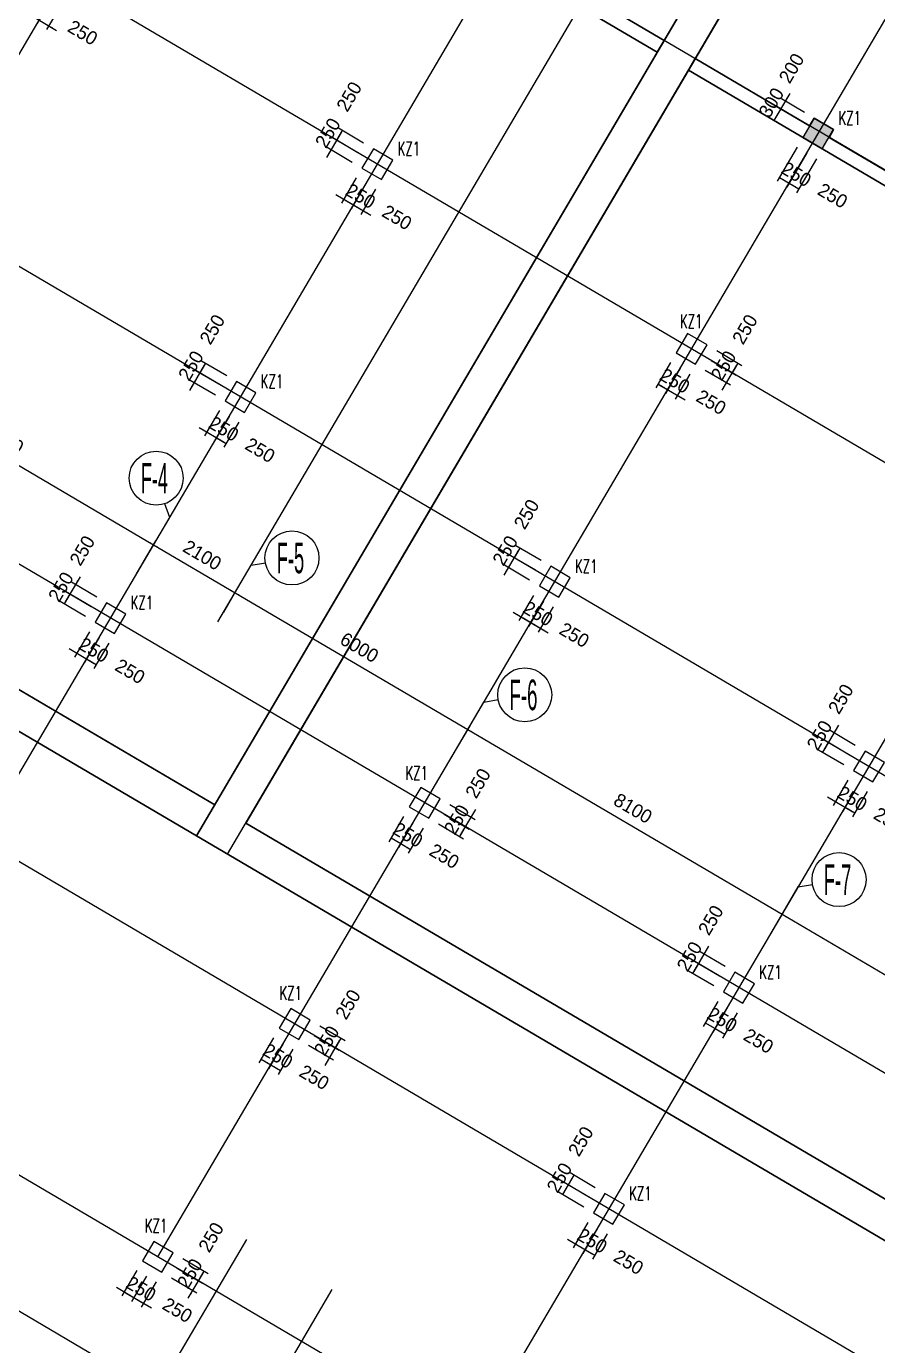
# Model space of a CAD drawing. Extents: x 387171 to 699106, y 11966 to 245688.
# Drawn here: x 619081 to 637994, y 124287 to 153597 of the extents above; entities that cross this region are included whole.
import ezdxf

# ---------------------------------------------------------------- set-up
doc = ezdxf.new("R2010")
doc.units = 0
doc.header["$LTSCALE"] = 100
doc.header["$MEASUREMENT"] = 0
for name, color, linetype in [('AXIS', 3, 'Continuous'), ('COLU', 7, 'Continuous'), ('DIM', 3, 'Continuous'), ('DOTE', 253, 'Continuous'), ('HATCH', 254, 'Continuous'), ('h后浇带', 51, 'Continuous'), ('L-AXIS', 3, 'Continuous'), ('NUM', 7, 'Continuous')]:
    doc.layers.add(name, color=color, linetype=linetype)
doc.styles.get("Standard").update_dxf_attribs({"font": 'standard'})
doc.styles.add('tk', font='tk')
doc.dimstyles.get("Standard").update_dxf_attribs({"dimtxt": 300, "dimasz": 100, "dimexe": 100, "dimexo": 250, "dimgap": 100, "dimtad": 0, "dimtoh": 1, "dimdec": 0, "dimdsep": 46, "dimcen": 0.09, "dimclrt": 7, "dimadec": 0, "dimazin": 0, "dimtfac": 1, "dimtdec": 4, "dimtofl": 0, "dimtmove": 0, "dimatfit": 3, "dimfxl": 1, "dimtolj": 1, "dimtzin": 0, "dimarcsym": 0})

# ---------------------------------------------------------------- blocks, each defined once
blk = doc.blocks.new('_AXISO')
blk.add_circle((0, 0), 0.5)
blk = doc.blocks.new('*D297')
at = {"layer": 'L-AXIS', "color": 0, "linetype": 'ByBlock', "lineweight": -2}
for p, q in [((623464, 140586), (623767, 141102)), ((623717, 141015), (628889, 137974)), ((628636, 137545), (628940, 138060))]:
    blk.add_line(p, q, dxfattribs=at)
for points in [[(623717, 141015), (623811, 140979), (623795, 140950)], [(628889, 137974), (628794, 138011), (628811, 138039)]]:
    blk.add_solid(points, dxfattribs=at)
at = {"layer": 'L-AXIS', "color": 7, "linetype": 'Continuous', "lineweight": -2, "insert": (626480, 139797), "char_height": 300, "width": 770, "attachment_point": 5, "rotation": 329.5454, "style": 'tk'}
blk.add_mtext('6000', dxfattribs=at)
blk = doc.blocks.new('*D1651')
at = {"layer": 'L-AXIS', "color": 0, "linetype": 'ByBlock', "lineweight": -2}
for p, q in [((628636, 137545), (628940, 138060)), ((628889, 137974), (635871, 133869)), ((635619, 133439), (635922, 133955))]:
    blk.add_line(p, q, dxfattribs=at)
for points in [[(628889, 137974), (628984, 137938), (628967, 137909)], [(635871, 133869), (635777, 133905), (635794, 133934)]]:
    blk.add_solid(points, dxfattribs=at)
at = {"layer": 'L-AXIS', "color": 7, "linetype": 'Continuous', "lineweight": -2, "insert": (632558, 136223), "char_height": 300, "width": 775, "attachment_point": 5, "rotation": 329.5454, "style": 'tk'}
blk.add_mtext('8100', dxfattribs=at)
blk = doc.blocks.new('*D321')
at = {"layer": 'L-AXIS', "color": 0, "linetype": 'ByBlock', "lineweight": -2}
for p, q in [((635619, 133439), (635922, 133955)), ((635871, 133869), (642854, 129763)), ((642601, 129334), (642905, 129849))]:
    blk.add_line(p, q, dxfattribs=at)
for points in [[(635871, 133869), (635966, 133832), (635949, 133804)], [(642854, 129763), (642759, 129800), (642776, 129828)]]:
    blk.add_solid(points, dxfattribs=at)
at = {"layer": 'L-AXIS', "color": 7, "linetype": 'Continuous', "lineweight": -2, "insert": (639540, 132118), "char_height": 300, "width": 775, "attachment_point": 5, "rotation": 329.5454, "style": 'tk'}
blk.add_mtext('8100', dxfattribs=at)
blk = doc.blocks.new('*D224')
at = {"layer": 'L-AXIS', "color": 0, "linetype": 'ByBlock', "lineweight": -2}
for p, q in [((614671, 145756), (614975, 146272)), ((614924, 146185), (621907, 142080)), ((621654, 141650), (621957, 142166))]:
    blk.add_line(p, q, dxfattribs=at)
for points in [[(614924, 146185), (615019, 146149), (615002, 146120)], [(621907, 142080), (621812, 142116), (621829, 142145)]]:
    blk.add_solid(points, dxfattribs=at)
at = {"layer": 'L-AXIS', "color": 7, "linetype": 'Continuous', "lineweight": -2, "insert": (618593, 144434), "char_height": 300, "width": 775, "attachment_point": 5, "rotation": 329.5454, "style": 'tk'}
blk.add_mtext('8100', dxfattribs=at)
blk = doc.blocks.new('*D804')
at = {"layer": 'L-AXIS', "color": 0, "linetype": 'ByBlock', "lineweight": -2}
for p, q in [((621654, 141650), (621957, 142166)), ((621907, 142080), (623717, 141015)), ((623464, 140586), (623767, 141102))]:
    blk.add_line(p, q, dxfattribs=at)
for points in [[(621907, 142080), (622001, 142043), (621984, 142015)], [(623717, 141015), (623622, 141052), (623639, 141080)]]:
    blk.add_solid(points, dxfattribs=at)
at = {"layer": 'L-AXIS', "color": 7, "linetype": 'Continuous', "lineweight": -2, "insert": (622989, 141849), "char_height": 300, "width": 775, "attachment_point": 5, "rotation": 329.5454, "style": 'tk'}
blk.add_mtext('2100', dxfattribs=at)
blk = doc.blocks.new('*D657')
at = {"layer": 'DIM', "color": 0, "linetype": 'ByBlock', "lineweight": -2}
for p, q in [((633392, 146126), (633063, 145566)), ((633608, 146000), (633278, 145439)), ((633114, 145652), (633329, 145526))]:
    blk.add_line(p, q, dxfattribs=at)
for points in [[(633114, 145652), (633208, 145616), (633191, 145587)], [(633329, 145526), (633234, 145562), (633251, 145591)]]:
    blk.add_solid(points, dxfattribs=at)
at = {"layer": 'DIM', "color": 7, "linetype": 'Continuous', "lineweight": -2, "insert": (633490, 145721), "char_height": 300, "width": 566.67, "attachment_point": 5, "rotation": 329.5454, "style": 'tk'}
blk.add_mtext('250', dxfattribs=at)
blk = doc.blocks.new('*D1584')
at = {"layer": 'DIM', "color": 0, "linetype": 'ByBlock', "lineweight": -2}
for p, q in [((633608, 146000), (633278, 145439)), ((633823, 145873), (633494, 145313)), ((633157, 145627), (633717, 145298))]:
    blk.add_line(p, q, dxfattribs=at)
for points in [[(633329, 145526), (633234, 145562), (633251, 145591)], [(633545, 145399), (633639, 145363), (633622, 145334)]]:
    blk.add_solid(points, dxfattribs=at)
at = {"layer": 'DIM', "color": 7, "linetype": 'Continuous', "lineweight": -2, "insert": (634297, 145246), "char_height": 300, "width": 566.67, "attachment_point": 5, "rotation": 329.5454, "style": 'tk'}
blk.add_mtext('250', dxfattribs=at)
blk = doc.blocks.new('*D1260')
at = {"layer": 'DIM', "color": 0, "linetype": 'ByBlock', "lineweight": -2}
for p, q in [((634292, 146177), (634853, 145848)), ((634538, 145511), (634868, 146071)), ((634166, 145962), (634726, 145632))]:
    blk.add_line(p, q, dxfattribs=at)
for points in [[(634766, 145899), (634803, 145993), (634831, 145976)], [(634640, 145683), (634603, 145588), (634575, 145605)]]:
    blk.add_solid(points, dxfattribs=at)
at = {"layer": 'DIM', "color": 7, "linetype": 'Continuous', "lineweight": -2, "insert": (634571, 146060), "char_height": 300, "width": 566.67, "attachment_point": 5, "rotation": 59.5454, "style": 'tk'}
blk.add_mtext('250', dxfattribs=at)
blk = doc.blocks.new('*D1121')
at = {"layer": 'DIM', "color": 0, "linetype": 'ByBlock', "lineweight": -2}
for p, q in [((634419, 146393), (634979, 146063)), ((634292, 146177), (634853, 145848)), ((634766, 145899), (634893, 146114))]:
    blk.add_line(p, q, dxfattribs=at)
for points in [[(634766, 145899), (634803, 145993), (634831, 145976)], [(634893, 146114), (634857, 146019), (634828, 146036)]]:
    blk.add_solid(points, dxfattribs=at)
at = {"layer": 'DIM', "color": 7, "linetype": 'Continuous', "lineweight": -2, "insert": (635046, 146867), "char_height": 300, "width": 566.67, "attachment_point": 5, "rotation": 59.5454, "style": 'tk'}
blk.add_mtext('250', dxfattribs=at)
blk = doc.blocks.new('*D2021')
at = {"layer": 'DIM', "color": 0, "linetype": 'ByBlock', "lineweight": -2}
for p, q in [((626100, 151284), (625974, 151068)), ((626574, 151005), (626014, 151335)), ((626448, 150790), (625887, 151119))]:
    blk.add_line(p, q, dxfattribs=at)
for points in [[(626100, 151284), (626064, 151189), (626035, 151206)], [(625974, 151068), (626010, 151163), (626039, 151146)]]:
    blk.add_solid(points, dxfattribs=at)
at = {"layer": 'DIM', "color": 7, "linetype": 'Continuous', "lineweight": -2, "insert": (626253, 152037), "char_height": 300, "width": 566.67, "attachment_point": 5, "rotation": 59.5454, "style": 'tk'}
blk.add_mtext('250', dxfattribs=at)
blk = doc.blocks.new('*D1631')
at = {"layer": 'DIM', "color": 0, "linetype": 'ByBlock', "lineweight": -2}
for p, q in [((626075, 151241), (625746, 150681)), ((626448, 150790), (625887, 151119)), ((626321, 150574), (625761, 150904))]:
    blk.add_line(p, q, dxfattribs=at)
for points in [[(625974, 151068), (626010, 151163), (626039, 151146)], [(625847, 150853), (625811, 150758), (625782, 150775)]]:
    blk.add_solid(points, dxfattribs=at)
at = {"layer": 'DIM', "color": 7, "linetype": 'Continuous', "lineweight": -2, "insert": (625779, 151230), "char_height": 300, "width": 566.67, "attachment_point": 5, "rotation": 59.5454, "style": 'tk'}
blk.add_mtext('250', dxfattribs=at)
blk = doc.blocks.new('*D2770')
at = {"layer": 'DIM', "color": 0, "linetype": 'ByBlock', "lineweight": -2}
for p, q in [((626410, 150232), (626080, 149672)), ((626625, 150105), (626296, 149545)), ((625959, 149859), (626519, 149530))]:
    blk.add_line(p, q, dxfattribs=at)
for points in [[(626131, 149758), (626036, 149794), (626053, 149823)], [(626347, 149631), (626441, 149595), (626424, 149566)]]:
    blk.add_solid(points, dxfattribs=at)
at = {"layer": 'DIM', "color": 7, "linetype": 'Continuous', "lineweight": -2, "insert": (626508, 149826), "char_height": 300, "width": 566.67, "attachment_point": 5, "rotation": 329.5454, "style": 'tk'}
blk.add_mtext('250', dxfattribs=at)
blk = doc.blocks.new('*D2479')
at = {"layer": 'DIM', "color": 0, "linetype": 'ByBlock', "lineweight": -2}
for p, q in [((626625, 150105), (626296, 149545)), ((626841, 149979), (626511, 149418)), ((626174, 149733), (626734, 149403))]:
    blk.add_line(p, q, dxfattribs=at)
for points in [[(626347, 149631), (626252, 149667), (626269, 149696)], [(626562, 149504), (626657, 149468), (626640, 149439)]]:
    blk.add_solid(points, dxfattribs=at)
at = {"layer": 'DIM', "color": 7, "linetype": 'Continuous', "lineweight": -2, "insert": (627315, 149352), "char_height": 300, "width": 566.67, "attachment_point": 5, "rotation": 329.5454, "style": 'tk'}
blk.add_mtext('250', dxfattribs=at)
blk = doc.blocks.new('*D3716')
at = {"layer": 'DIM', "color": 0, "linetype": 'ByBlock', "lineweight": -2}
for p, q in [((619643, 154211), (619313, 153650)), ((619858, 154084), (619529, 153524)), ((619192, 153838), (619752, 153509))]:
    blk.add_line(p, q, dxfattribs=at)
for points in [[(619364, 153737), (619269, 153773), (619286, 153802)], [(619580, 153610), (619674, 153574), (619657, 153545)]]:
    blk.add_solid(points, dxfattribs=at)
at = {"layer": 'DIM', "color": 7, "linetype": 'Continuous', "lineweight": -2, "insert": (620333, 153457), "char_height": 300, "width": 566.67, "attachment_point": 5, "rotation": 329.5454, "style": 'tk'}
blk.add_mtext('250', dxfattribs=at)
blk = doc.blocks.new('*D1629')
at = {"layer": 'DIM', "color": 0, "linetype": 'ByBlock', "lineweight": -2}
for p, q in [((637125, 138073), (636796, 137513)), ((637498, 137622), (636938, 137951)), ((637372, 137406), (636811, 137736))]:
    blk.add_line(p, q, dxfattribs=at)
for points in [[(637024, 137901), (637060, 137995), (637089, 137978)], [(636897, 137685), (636861, 137591), (636832, 137607)]]:
    blk.add_solid(points, dxfattribs=at)
at = {"layer": 'DIM', "color": 7, "linetype": 'Continuous', "lineweight": -2, "insert": (637177, 138654), "char_height": 300, "width": 566.67, "attachment_point": 5, "rotation": 59.5454, "style": 'tk'}
blk.add_mtext('250', dxfattribs=at)
blk = doc.blocks.new('*D2539')
at = {"layer": 'DIM', "color": 0, "linetype": 'ByBlock', "lineweight": -2}
for p, q in [((637245, 137191), (636684, 137520)), ((636897, 137685), (636771, 137470)), ((637372, 137406), (636811, 137736))]:
    blk.add_line(p, q, dxfattribs=at)
for points in [[(636771, 137470), (636807, 137564), (636836, 137547)], [(636897, 137685), (636861, 137591), (636832, 137607)]]:
    blk.add_solid(points, dxfattribs=at)
at = {"layer": 'DIM', "color": 7, "linetype": 'Continuous', "lineweight": -2, "insert": (636702, 137847), "char_height": 300, "width": 566.67, "attachment_point": 5, "rotation": 59.5454, "style": 'tk'}
blk.add_mtext('250', dxfattribs=at)
blk = doc.blocks.new('*D2478')
at = {"layer": 'DIM', "color": 0, "linetype": 'ByBlock', "lineweight": -2}
for p, q in [((637334, 136849), (637004, 136288)), ((637549, 136722), (637220, 136162)), ((636882, 136476), (637443, 136147))]:
    blk.add_line(p, q, dxfattribs=at)
for points in [[(637055, 136375), (636960, 136411), (636977, 136440)], [(637270, 136248), (637365, 136212), (637348, 136183)]]:
    blk.add_solid(points, dxfattribs=at)
at = {"layer": 'DIM', "color": 7, "linetype": 'Continuous', "lineweight": -2, "insert": (637432, 136443), "char_height": 300, "width": 566.67, "attachment_point": 5, "rotation": 329.5454, "style": 'tk'}
blk.add_mtext('250', dxfattribs=at)
blk = doc.blocks.new('*D3288')
at = {"layer": 'DIM', "color": 0, "linetype": 'ByBlock', "lineweight": -2}
for p, q in [((637549, 136722), (637220, 136162)), ((637765, 136595), (637435, 136035)), ((637270, 136248), (637486, 136121))]:
    blk.add_line(p, q, dxfattribs=at)
for points in [[(637270, 136248), (637365, 136212), (637348, 136183)], [(637486, 136121), (637391, 136158), (637408, 136186)]]:
    blk.add_solid(points, dxfattribs=at)
at = {"layer": 'DIM', "color": 7, "linetype": 'Continuous', "lineweight": -2, "insert": (638239, 135969), "char_height": 300, "width": 566.67, "attachment_point": 5, "rotation": 329.5454, "style": 'tk'}
blk.add_mtext('250', dxfattribs=at)
blk = doc.blocks.new('*D3017')
at = {"layer": 'DIM', "color": 0, "linetype": 'ByBlock', "lineweight": -2}
for p, q in [((630042, 142006), (629915, 141791)), ((630516, 141727), (629955, 142057)), ((630389, 141512), (629829, 141841))]:
    blk.add_line(p, q, dxfattribs=at)
for points in [[(629915, 141791), (629951, 141885), (629980, 141869)], [(630042, 142006), (630005, 141912), (629977, 141929)]]:
    blk.add_solid(points, dxfattribs=at)
at = {"layer": 'DIM', "color": 7, "linetype": 'Continuous', "lineweight": -2, "insert": (630194, 142759), "char_height": 300, "width": 566.67, "attachment_point": 5, "rotation": 59.5454, "style": 'tk'}
blk.add_mtext('250', dxfattribs=at)
blk = doc.blocks.new('*D2889')
at = {"layer": 'DIM', "color": 0, "linetype": 'ByBlock', "lineweight": -2}
for p, q in [((630016, 141963), (629687, 141403)), ((630262, 141296), (629702, 141626)), ((630389, 141512), (629829, 141841))]:
    blk.add_line(p, q, dxfattribs=at)
for points in [[(629915, 141791), (629951, 141885), (629980, 141869)], [(629788, 141575), (629752, 141481), (629723, 141497)]]:
    blk.add_solid(points, dxfattribs=at)
at = {"layer": 'DIM', "color": 7, "linetype": 'Continuous', "lineweight": -2, "insert": (629720, 141952), "char_height": 300, "width": 566.67, "attachment_point": 5, "rotation": 59.5454, "style": 'tk'}
blk.add_mtext('250', dxfattribs=at)
blk = doc.blocks.new('*D3715')
at = {"layer": 'DIM', "color": 0, "linetype": 'ByBlock', "lineweight": -2}
for p, q in [((630351, 140954), (630022, 140394)), ((630567, 140828), (630237, 140267)), ((629900, 140582), (630460, 140252))]:
    blk.add_line(p, q, dxfattribs=at)
for points in [[(630072, 140480), (629978, 140516), (629995, 140545)], [(630288, 140353), (630383, 140317), (630366, 140288)]]:
    blk.add_solid(points, dxfattribs=at)
at = {"layer": 'DIM', "color": 7, "linetype": 'Continuous', "lineweight": -2, "insert": (630449, 140549), "char_height": 300, "width": 566.67, "attachment_point": 5, "rotation": 329.5454, "style": 'tk'}
blk.add_mtext('250', dxfattribs=at)
blk = doc.blocks.new('*D3471')
at = {"layer": 'DIM', "color": 0, "linetype": 'ByBlock', "lineweight": -2}
for p, q in [((630567, 140828), (630237, 140267)), ((630782, 140701), (630453, 140141)), ((630115, 140455), (630676, 140125))]:
    blk.add_line(p, q, dxfattribs=at)
for points in [[(630288, 140353), (630193, 140390), (630210, 140418)], [(630503, 140227), (630598, 140190), (630581, 140162)]]:
    blk.add_solid(points, dxfattribs=at)
at = {"layer": 'DIM', "color": 7, "linetype": 'Continuous', "lineweight": -2, "insert": (631256, 140074), "char_height": 300, "width": 566.67, "attachment_point": 5, "rotation": 329.5454, "style": 'tk'}
blk.add_mtext('250', dxfattribs=at)
blk = doc.blocks.new('*D4713')
at = {"layer": 'DIM', "color": 0, "linetype": 'ByBlock', "lineweight": -2}
for p, q in [((623059, 146112), (622932, 145896)), ((623533, 145833), (622973, 146162)), ((623407, 145618), (622846, 145947))]:
    blk.add_line(p, q, dxfattribs=at)
for points in [[(622932, 145896), (622969, 145991), (622998, 145974)], [(623059, 146112), (623023, 146017), (622994, 146034)]]:
    blk.add_solid(points, dxfattribs=at)
at = {"layer": 'DIM', "color": 7, "linetype": 'Continuous', "lineweight": -2, "insert": (623212, 146865), "char_height": 300, "width": 566.67, "attachment_point": 5, "rotation": 59.5454, "style": 'tk'}
blk.add_mtext('250', dxfattribs=at)
blk = doc.blocks.new('*D727')
at = {"layer": 'DIM', "color": 0, "linetype": 'ByBlock', "lineweight": -2}
for p, q in [((623034, 146069), (622704, 145508)), ((623280, 145402), (622720, 145731)), ((623407, 145618), (622846, 145947))]:
    blk.add_line(p, q, dxfattribs=at)
for points in [[(622932, 145896), (622969, 145991), (622998, 145974)], [(622806, 145681), (622769, 145586), (622741, 145603)]]:
    blk.add_solid(points, dxfattribs=at)
at = {"layer": 'DIM', "color": 7, "linetype": 'Continuous', "lineweight": -2, "insert": (622737, 146058), "char_height": 300, "width": 566.67, "attachment_point": 5, "rotation": 59.5454, "style": 'tk'}
blk.add_mtext('250', dxfattribs=at)
blk = doc.blocks.new('*D654')
at = {"layer": 'DIM', "color": 0, "linetype": 'ByBlock', "lineweight": -2}
for p, q in [((623369, 145060), (623039, 144499)), ((623584, 144933), (623255, 144373)), ((622918, 144687), (623478, 144358))]:
    blk.add_line(p, q, dxfattribs=at)
for points in [[(623090, 144586), (622995, 144622), (623012, 144651)], [(623305, 144459), (623400, 144423), (623383, 144394)]]:
    blk.add_solid(points, dxfattribs=at)
at = {"layer": 'DIM', "color": 7, "linetype": 'Continuous', "lineweight": -2, "insert": (623467, 144654), "char_height": 300, "width": 566.67, "attachment_point": 5, "rotation": 329.5454, "style": 'tk'}
blk.add_mtext('250', dxfattribs=at)
blk = doc.blocks.new('*D1582')
at = {"layer": 'DIM', "color": 0, "linetype": 'ByBlock', "lineweight": -2}
for p, q in [((623584, 144933), (623255, 144373)), ((623800, 144806), (623470, 144246)), ((623305, 144459), (623521, 144332))]:
    blk.add_line(p, q, dxfattribs=at)
for points in [[(623305, 144459), (623400, 144423), (623383, 144394)], [(623521, 144332), (623426, 144369), (623443, 144397)]]:
    blk.add_solid(points, dxfattribs=at)
at = {"layer": 'DIM', "color": 7, "linetype": 'Continuous', "lineweight": -2, "insert": (624274, 144180), "char_height": 300, "width": 566.67, "attachment_point": 5, "rotation": 329.5454, "style": 'tk'}
blk.add_mtext('250', dxfattribs=at)
blk = doc.blocks.new('*D2537')
at = {"layer": 'DIM', "color": 0, "linetype": 'ByBlock', "lineweight": -2}
for p, q in [((634236, 133160), (633907, 132599)), ((634482, 132493), (633922, 132822)), ((634609, 132708), (634049, 133038))]:
    blk.add_line(p, q, dxfattribs=at)
for points in [[(634135, 132987), (634171, 133082), (634200, 133065)], [(634008, 132772), (633972, 132677), (633943, 132694)]]:
    blk.add_solid(points, dxfattribs=at)
at = {"layer": 'DIM', "color": 7, "linetype": 'Continuous', "lineweight": -2, "insert": (634288, 133740), "char_height": 300, "width": 566.67, "attachment_point": 5, "rotation": 59.5454, "style": 'tk'}
blk.add_mtext('250', dxfattribs=at)
blk = doc.blocks.new('*D2401')
at = {"layer": 'DIM', "color": 0, "linetype": 'ByBlock', "lineweight": -2}
for p, q in [((634482, 132493), (633922, 132822)), ((634356, 132277), (633795, 132607)), ((634008, 132772), (633882, 132556))]:
    blk.add_line(p, q, dxfattribs=at)
for points in [[(633882, 132556), (633918, 132651), (633947, 132634)], [(634008, 132772), (633972, 132677), (633943, 132694)]]:
    blk.add_solid(points, dxfattribs=at)
at = {"layer": 'DIM', "color": 7, "linetype": 'Continuous', "lineweight": -2, "insert": (633813, 132933), "char_height": 300, "width": 566.67, "attachment_point": 5, "rotation": 59.5454, "style": 'tk'}
blk.add_mtext('250', dxfattribs=at)
blk = doc.blocks.new('*D3287')
at = {"layer": 'DIM', "color": 0, "linetype": 'ByBlock', "lineweight": -2}
for p, q in [((634445, 131935), (634115, 131375)), ((634660, 131808), (634331, 131248)), ((634166, 131461), (634381, 131334))]:
    blk.add_line(p, q, dxfattribs=at)
for points in [[(634166, 131461), (634260, 131425), (634244, 131396)], [(634381, 131334), (634287, 131371), (634303, 131399)]]:
    blk.add_solid(points, dxfattribs=at)
at = {"layer": 'DIM', "color": 7, "linetype": 'Continuous', "lineweight": -2, "insert": (634543, 131529), "char_height": 300, "width": 566.67, "attachment_point": 5, "rotation": 329.5454, "style": 'tk'}
blk.add_mtext('250', dxfattribs=at)
blk = doc.blocks.new('*D3015')
at = {"layer": 'DIM', "color": 0, "linetype": 'ByBlock', "lineweight": -2}
for p, q in [((634660, 131808), (634331, 131248)), ((634876, 131682), (634546, 131121)), ((634381, 131334), (634597, 131208))]:
    blk.add_line(p, q, dxfattribs=at)
for points in [[(634381, 131334), (634476, 131298), (634459, 131269)], [(634597, 131208), (634502, 131244), (634519, 131273)]]:
    blk.add_solid(points, dxfattribs=at)
at = {"layer": 'DIM', "color": 7, "linetype": 'Continuous', "lineweight": -2, "insert": (635350, 131055), "char_height": 300, "width": 566.67, "attachment_point": 5, "rotation": 329.5454, "style": 'tk'}
blk.add_mtext('250', dxfattribs=at)
blk = doc.blocks.new('*D2887')
at = {"layer": 'DIM', "color": 0, "linetype": 'ByBlock', "lineweight": -2}
for p, q in [((627462, 136041), (627133, 135480)), ((627678, 135914), (627348, 135354)), ((627183, 135567), (627399, 135440))]:
    blk.add_line(p, q, dxfattribs=at)
for points in [[(627183, 135567), (627278, 135530), (627261, 135502)], [(627399, 135440), (627304, 135476), (627321, 135505)]]:
    blk.add_solid(points, dxfattribs=at)
at = {"layer": 'DIM', "color": 7, "linetype": 'Continuous', "lineweight": -2, "insert": (627560, 135635), "char_height": 300, "width": 566.67, "attachment_point": 5, "rotation": 329.5454, "style": 'tk'}
blk.add_mtext('250', dxfattribs=at)
blk = doc.blocks.new('*D3796')
at = {"layer": 'DIM', "color": 0, "linetype": 'ByBlock', "lineweight": -2}
for p, q in [((627678, 135914), (627348, 135354)), ((627893, 135787), (627564, 135227)), ((627399, 135440), (627614, 135313))]:
    blk.add_line(p, q, dxfattribs=at)
for points in [[(627399, 135440), (627493, 135404), (627477, 135375)], [(627614, 135313), (627520, 135349), (627537, 135378)]]:
    blk.add_solid(points, dxfattribs=at)
at = {"layer": 'DIM', "color": 7, "linetype": 'Continuous', "lineweight": -2, "insert": (628367, 135160), "char_height": 300, "width": 566.67, "attachment_point": 5, "rotation": 329.5454, "style": 'tk'}
blk.add_mtext('250', dxfattribs=at)
blk = doc.blocks.new('*D3470')
at = {"layer": 'DIM', "color": 0, "linetype": 'ByBlock', "lineweight": -2}
for p, q in [((628362, 136092), (628922, 135762)), ((628235, 135876), (628796, 135547)), ((628709, 135597), (628836, 135813))]:
    blk.add_line(p, q, dxfattribs=at)
for points in [[(628836, 135813), (628800, 135718), (628771, 135735)], [(628709, 135597), (628746, 135692), (628774, 135675)]]:
    blk.add_solid(points, dxfattribs=at)
at = {"layer": 'DIM', "color": 7, "linetype": 'Continuous', "lineweight": -2, "insert": (628641, 135974), "char_height": 300, "width": 566.67, "attachment_point": 5, "rotation": 59.5454, "style": 'tk'}
blk.add_mtext('250', dxfattribs=at)
blk = doc.blocks.new('*D4515')
at = {"layer": 'DIM', "color": 0, "linetype": 'ByBlock', "lineweight": -2}
for p, q in [((628489, 136307), (629049, 135978)), ((628362, 136092), (628922, 135762)), ((628735, 135640), (629064, 136201))]:
    blk.add_line(p, q, dxfattribs=at)
for points in [[(628963, 136028), (628999, 136123), (629028, 136106)], [(628836, 135813), (628800, 135718), (628771, 135735)]]:
    blk.add_solid(points, dxfattribs=at)
at = {"layer": 'DIM', "color": 7, "linetype": 'Continuous', "lineweight": -2, "insert": (629116, 136781), "char_height": 300, "width": 566.67, "attachment_point": 5, "rotation": 59.5454, "style": 'tk'}
blk.add_mtext('250', dxfattribs=at)
blk = doc.blocks.new('*D726')
at = {"layer": 'DIM', "color": 0, "linetype": 'ByBlock', "lineweight": -2}
for p, q in [((620272, 141371), (619942, 140810)), ((620518, 140704), (619957, 141033)), ((620644, 140919), (620084, 141249))]:
    blk.add_line(p, q, dxfattribs=at)
for points in [[(620170, 141198), (620206, 141293), (620235, 141276)], [(620043, 140983), (620007, 140888), (619978, 140905)]]:
    blk.add_solid(points, dxfattribs=at)
at = {"layer": 'DIM', "color": 7, "linetype": 'Continuous', "lineweight": -2, "insert": (620323, 141951), "char_height": 300, "width": 566.67, "attachment_point": 5, "rotation": 59.5454, "style": 'tk'}
blk.add_mtext('250', dxfattribs=at)
blk = doc.blocks.new('*D438')
at = {"layer": 'DIM', "color": 0, "linetype": 'ByBlock', "lineweight": -2}
for p, q in [((620043, 140983), (619917, 140767)), ((620518, 140704), (619957, 141033)), ((620391, 140488), (619831, 140818))]:
    blk.add_line(p, q, dxfattribs=at)
for points in [[(620043, 140983), (620007, 140888), (619978, 140905)], [(619917, 140767), (619953, 140862), (619982, 140845)]]:
    blk.add_solid(points, dxfattribs=at)
at = {"layer": 'DIM', "color": 7, "linetype": 'Continuous', "lineweight": -2, "insert": (619848, 141144), "char_height": 300, "width": 566.67, "attachment_point": 5, "rotation": 59.5454, "style": 'tk'}
blk.add_mtext('250', dxfattribs=at)
blk = doc.blocks.new('*D1580')
at = {"layer": 'DIM', "color": 0, "linetype": 'ByBlock', "lineweight": -2}
for p, q in [((620480, 140146), (620150, 139586)), ((620695, 140020), (620366, 139459)), ((620028, 139773), (620589, 139444))]:
    blk.add_line(p, q, dxfattribs=at)
for points in [[(620201, 139672), (620106, 139708), (620123, 139737)], [(620416, 139545), (620511, 139509), (620494, 139480)]]:
    blk.add_solid(points, dxfattribs=at)
at = {"layer": 'DIM', "color": 7, "linetype": 'Continuous', "lineweight": -2, "insert": (620578, 139740), "char_height": 300, "width": 566.67, "attachment_point": 5, "rotation": 329.5454, "style": 'tk'}
blk.add_mtext('250', dxfattribs=at)
blk = doc.blocks.new('*D1183')
at = {"layer": 'DIM', "color": 0, "linetype": 'ByBlock', "lineweight": -2}
for p, q in [((620695, 140020), (620366, 139459)), ((620911, 139893), (620581, 139332)), ((620416, 139545), (620632, 139419))]:
    blk.add_line(p, q, dxfattribs=at)
for points in [[(620416, 139545), (620511, 139509), (620494, 139480)], [(620632, 139419), (620537, 139455), (620554, 139484)]]:
    blk.add_solid(points, dxfattribs=at)
at = {"layer": 'DIM', "color": 7, "linetype": 'Continuous', "lineweight": -2, "insert": (621385, 139266), "char_height": 300, "width": 566.67, "attachment_point": 5, "rotation": 329.5454, "style": 'tk'}
blk.add_mtext('250', dxfattribs=at)
blk = doc.blocks.new('*D2400')
at = {"layer": 'DIM', "color": 0, "linetype": 'ByBlock', "lineweight": -2}
for p, q in [((631720, 127795), (631160, 128124)), ((631593, 127579), (631033, 127909)), ((631246, 128074), (631119, 127858))]:
    blk.add_line(p, q, dxfattribs=at)
for points in [[(631119, 127858), (631156, 127953), (631184, 127936)], [(631246, 128074), (631210, 127979), (631181, 127996)]]:
    blk.add_solid(points, dxfattribs=at)
at = {"layer": 'DIM', "color": 7, "linetype": 'Continuous', "lineweight": -2, "insert": (631399, 128826), "char_height": 300, "width": 566.67, "attachment_point": 5, "rotation": 59.5454, "style": 'tk'}
blk.add_mtext('250', dxfattribs=at)
blk = doc.blocks.new('*D3357')
at = {"layer": 'DIM', "color": 0, "linetype": 'ByBlock', "lineweight": -2}
for p, q in [((631119, 127858), (630993, 127643)), ((631593, 127579), (631033, 127909)), ((631467, 127364), (630906, 127693))]:
    blk.add_line(p, q, dxfattribs=at)
for points in [[(631119, 127858), (631083, 127763), (631054, 127780)], [(630993, 127643), (631029, 127737), (631058, 127720)]]:
    blk.add_solid(points, dxfattribs=at)
at = {"layer": 'DIM', "color": 7, "linetype": 'Continuous', "lineweight": -2, "insert": (630924, 128019), "char_height": 300, "width": 566.67, "attachment_point": 5, "rotation": 59.5454, "style": 'tk'}
blk.add_mtext('250', dxfattribs=at)
blk = doc.blocks.new('*D3013')
at = {"layer": 'DIM', "color": 0, "linetype": 'ByBlock', "lineweight": -2}
for p, q in [((631555, 127022), (631226, 126461)), ((631104, 126649), (631665, 126319)), ((631771, 126895), (631441, 126335))]:
    blk.add_line(p, q, dxfattribs=at)
for points in [[(631277, 126547), (631182, 126584), (631199, 126612)], [(631492, 126421), (631587, 126384), (631570, 126356)]]:
    blk.add_solid(points, dxfattribs=at)
at = {"layer": 'DIM', "color": 7, "linetype": 'Continuous', "lineweight": -2, "insert": (631654, 126616), "char_height": 300, "width": 566.67, "attachment_point": 5, "rotation": 329.5454, "style": 'tk'}
blk.add_mtext('250', dxfattribs=at)
blk = doc.blocks.new('*D2885')
at = {"layer": 'DIM', "color": 0, "linetype": 'ByBlock', "lineweight": -2}
for p, q in [((631771, 126895), (631441, 126335)), ((631986, 126768), (631657, 126208)), ((631492, 126421), (631708, 126294))]:
    blk.add_line(p, q, dxfattribs=at)
for points in [[(631492, 126421), (631587, 126384), (631570, 126356)], [(631708, 126294), (631613, 126330), (631630, 126359)]]:
    blk.add_solid(points, dxfattribs=at)
at = {"layer": 'DIM', "color": 7, "linetype": 'Continuous', "lineweight": -2, "insert": (632461, 126141), "char_height": 300, "width": 566.67, "attachment_point": 5, "rotation": 329.5454, "style": 'tk'}
blk.add_mtext('250', dxfattribs=at)
blk = doc.blocks.new('*D3793')
at = {"layer": 'DIM', "color": 0, "linetype": 'ByBlock', "lineweight": -2}
for p, q in [((624573, 131127), (624244, 130567)), ((624788, 131000), (624459, 130440)), ((624294, 130653), (624510, 130526))]:
    blk.add_line(p, q, dxfattribs=at)
for points in [[(624294, 130653), (624389, 130617), (624372, 130588)], [(624510, 130526), (624415, 130563), (624432, 130591)]]:
    blk.add_solid(points, dxfattribs=at)
at = {"layer": 'DIM', "color": 7, "linetype": 'Continuous', "lineweight": -2, "insert": (624671, 130721), "char_height": 300, "width": 566.67, "attachment_point": 5, "rotation": 329.5454, "style": 'tk'}
blk.add_mtext('250', dxfattribs=at)
blk = doc.blocks.new('*D3397')
at = {"layer": 'DIM', "color": 0, "linetype": 'ByBlock', "lineweight": -2}
for p, q in [((624788, 131000), (624459, 130440)), ((625004, 130874), (624675, 130313)), ((624510, 130526), (624725, 130400))]:
    blk.add_line(p, q, dxfattribs=at)
for points in [[(624510, 130526), (624604, 130490), (624587, 130461)], [(624725, 130400), (624631, 130436), (624647, 130465)]]:
    blk.add_solid(points, dxfattribs=at)
at = {"layer": 'DIM', "color": 7, "linetype": 'Continuous', "lineweight": -2, "insert": (625478, 130247), "char_height": 300, "width": 566.67, "attachment_point": 5, "rotation": 329.5454, "style": 'tk'}
blk.add_mtext('250', dxfattribs=at)
blk = doc.blocks.new('*D4513')
at = {"layer": 'DIM', "color": 0, "linetype": 'ByBlock', "lineweight": -2}
for p, q in [((625473, 131178), (626033, 130849)), ((625719, 130511), (626048, 131072)), ((625346, 130962), (625907, 130633))]:
    blk.add_line(p, q, dxfattribs=at)
for points in [[(625947, 130899), (625983, 130994), (626012, 130977)], [(625820, 130684), (625784, 130589), (625755, 130606)]]:
    blk.add_solid(points, dxfattribs=at)
at = {"layer": 'DIM', "color": 7, "linetype": 'Continuous', "lineweight": -2, "insert": (625752, 131061), "char_height": 300, "width": 566.67, "attachment_point": 5, "rotation": 59.5454, "style": 'tk'}
blk.add_mtext('250', dxfattribs=at)
blk = doc.blocks.new('*D4232')
at = {"layer": 'DIM', "color": 0, "linetype": 'ByBlock', "lineweight": -2}
for p, q in [((625600, 131393), (626160, 131064)), ((625473, 131178), (626033, 130849)), ((625947, 130899), (626074, 131115))]:
    blk.add_line(p, q, dxfattribs=at)
for points in [[(626074, 131115), (626037, 131020), (626009, 131037)], [(625947, 130899), (625983, 130994), (626012, 130977)]]:
    blk.add_solid(points, dxfattribs=at)
at = {"layer": 'DIM', "color": 7, "linetype": 'Continuous', "lineweight": -2, "insert": (626226, 131868), "char_height": 300, "width": 566.67, "attachment_point": 5, "rotation": 59.5454, "style": 'tk'}
blk.add_mtext('250', dxfattribs=at)
blk = doc.blocks.new('*D4088')
at = {"layer": 'DIM', "color": 0, "linetype": 'ByBlock', "lineweight": -2}
for p, q in [((621532, 125955), (621202, 125395)), ((621747, 125828), (621418, 125268)), ((621081, 125582), (621641, 125253))]:
    blk.add_line(p, q, dxfattribs=at)
for points in [[(621253, 125481), (621158, 125517), (621175, 125546)], [(621469, 125354), (621563, 125318), (621546, 125289)]]:
    blk.add_solid(points, dxfattribs=at)
at = {"layer": 'DIM', "color": 7, "linetype": 'Continuous', "lineweight": -2, "insert": (621630, 125549), "char_height": 300, "width": 566.67, "attachment_point": 5, "rotation": 329.5454, "style": 'tk'}
blk.add_mtext('250', dxfattribs=at)
blk = doc.blocks.new('*D3750')
at = {"layer": 'DIM', "color": 0, "linetype": 'ByBlock', "lineweight": -2}
for p, q in [((621747, 125828), (621418, 125268)), ((621296, 125455), (621857, 125126)), ((621963, 125701), (621633, 125141))]:
    blk.add_line(p, q, dxfattribs=at)
for points in [[(621469, 125354), (621374, 125390), (621391, 125419)], [(621684, 125227), (621779, 125191), (621762, 125162)]]:
    blk.add_solid(points, dxfattribs=at)
at = {"layer": 'DIM', "color": 7, "linetype": 'Continuous', "lineweight": -2, "insert": (622437, 125075), "char_height": 300, "width": 566.67, "attachment_point": 5, "rotation": 329.5454, "style": 'tk'}
blk.add_mtext('250', dxfattribs=at)
blk = doc.blocks.new('*D3650')
at = {"layer": 'DIM', "color": 0, "linetype": 'ByBlock', "lineweight": -2}
for p, q in [((622305, 125790), (622865, 125461)), ((622432, 126006), (622992, 125676)), ((622678, 125339), (623007, 125899))]:
    blk.add_line(p, q, dxfattribs=at)
for points in [[(622906, 125727), (622942, 125822), (622971, 125805)], [(622779, 125512), (622743, 125417), (622714, 125434)]]:
    blk.add_solid(points, dxfattribs=at)
at = {"layer": 'DIM', "color": 7, "linetype": 'Continuous', "lineweight": -2, "insert": (622711, 125888), "char_height": 300, "width": 566.67, "attachment_point": 5, "rotation": 59.5454, "style": 'tk'}
blk.add_mtext('250', dxfattribs=at)
blk = doc.blocks.new('*D4553')
at = {"layer": 'DIM', "color": 0, "linetype": 'ByBlock', "lineweight": -2}
for p, q in [((622559, 126221), (623119, 125892)), ((622432, 126006), (622992, 125676)), ((622906, 125727), (623033, 125943))]:
    blk.add_line(p, q, dxfattribs=at)
for points in [[(622906, 125727), (622942, 125822), (622971, 125805)], [(623033, 125943), (622996, 125848), (622968, 125865)]]:
    blk.add_solid(points, dxfattribs=at)
at = {"layer": 'DIM', "color": 7, "linetype": 'Continuous', "lineweight": -2, "insert": (623185, 126695), "char_height": 300, "width": 566.67, "attachment_point": 5, "rotation": 59.5454, "style": 'tk'}
blk.add_mtext('250', dxfattribs=at)
blk = doc.blocks.new('*D954')
at = {"layer": 'DIM', "color": 0, "linetype": 'ByBlock', "lineweight": -2}
for p, q in [((636205, 150911), (635761, 150155)), ((636421, 150784), (635976, 150028)), ((635812, 150241), (636027, 150114))]:
    blk.add_line(p, q, dxfattribs=at)
for points in [[(635812, 150241), (635906, 150205), (635889, 150176)], [(636027, 150114), (635932, 150151), (635949, 150179)]]:
    blk.add_solid(points, dxfattribs=at)
at = {"layer": 'DIM', "color": 7, "linetype": 'Continuous', "lineweight": -2, "insert": (636189, 150310), "char_height": 300, "width": 566.67, "attachment_point": 5, "rotation": 329.5454, "style": 'tk'}
blk.add_mtext('250', dxfattribs=at)
blk = doc.blocks.new('*D3742')
at = {"layer": 'DIM', "color": 0, "linetype": 'ByBlock', "lineweight": -2}
for p, q in [((636421, 150784), (635976, 150028)), ((636636, 150657), (636192, 149901)), ((636027, 150114), (636243, 149988))]:
    blk.add_line(p, q, dxfattribs=at)
for points in [[(636027, 150114), (636122, 150078), (636105, 150049)], [(636243, 149988), (636148, 150024), (636165, 150053)]]:
    blk.add_solid(points, dxfattribs=at)
at = {"layer": 'DIM', "color": 7, "linetype": 'Continuous', "lineweight": -2, "insert": (636996, 149835), "char_height": 300, "width": 566.67, "attachment_point": 5, "rotation": 329.5454, "style": 'tk'}
blk.add_mtext('250', dxfattribs=at)
blk = doc.blocks.new('*D3875')
at = {"layer": 'DIM', "color": 0, "linetype": 'ByBlock', "lineweight": -2}
for p, q in [((636043, 152108), (635739, 151591)), ((636370, 151684), (635856, 151986)), ((636269, 151512), (635754, 151814))]:
    blk.add_line(p, q, dxfattribs=at)
for points in [[(635942, 151936), (635978, 152030), (636007, 152013)], [(635840, 151763), (635804, 151669), (635775, 151686)]]:
    blk.add_solid(points, dxfattribs=at)
at = {"layer": 'DIM', "color": 7, "linetype": 'Continuous', "lineweight": -2, "insert": (636082, 152667), "char_height": 300, "width": 566.67, "attachment_point": 5, "rotation": 59.5454, "style": 'tk'}
blk.add_mtext('200', dxfattribs=at)
blk = doc.blocks.new('*D1300')
at = {"layer": 'DIM', "color": 0, "linetype": 'ByBlock', "lineweight": -2}
for p, q in [((636117, 151253), (635602, 151555)), ((635840, 151763), (635688, 151505)), ((636269, 151512), (635754, 151814))]:
    blk.add_line(p, q, dxfattribs=at)
for points in [[(635688, 151505), (635725, 151599), (635753, 151582)], [(635840, 151763), (635804, 151669), (635775, 151686)]]:
    blk.add_solid(points, dxfattribs=at)
at = {"layer": 'DIM', "color": 7, "linetype": 'Continuous', "lineweight": -2, "insert": (635633, 151903), "char_height": 300, "width": 566.67, "attachment_point": 5, "rotation": 59.5454, "style": 'tk'}
blk.add_mtext('300', dxfattribs=at)
blk = doc.blocks.new('后浇带现场')
at = {"color": 6, "lineweight": 30}
for points in [[(821257, 720830), (821257, 688843), (805860, 662656), (825600, 651049), (814026, 631365), (812236, 611185), (845904, 608199)], [(822057, 720830), (822057, 688625), (806955, 662940), (826695, 651333), (814807, 631115), (813104, 611911), (845975, 608996)], [(806265, 663346), (787754, 674230), (759207, 674230), (759207, 625070)], [(805860, 662656), (787536, 673430), (760007, 673430), (760007, 625070)]]:
    blk.add_lwpolyline(points, dxfattribs=at)
at = {"layer": 'h后浇带', "color": 1}
for p, q in [((805860, 662656), (821257, 688843)), ((806549, 662251), (822057, 688625))]:
    blk.add_line(p, q, dxfattribs=at)

msp = doc.modelspace()

# ---------------------------------------------------------------- hatches: boundary and pattern name
at = {"layer": 'HATCH'}
msp.add_hatch(color=256, dxfattribs=at).paths.add_polyline_path([(636332, 151126.2), (636763.1, 150872.8), (637016.5, 151303.8), (636585.5, 151557.2)], flags=0)

# ---------------------------------------------------------------- linework, layer by layer
at = {"color": 5, "lineweight": 30}
msp.add_lwpolyline([(629858.6, 160384.7), (630462, 160029.9), (628331.7, 156406.6), (630034, 155409.3), (629932.7, 155236.9), (633251.5, 153285.5), (633099.4, 153026.9), (629349.6, 155231.8), (629451, 155404.2), (626801.9, 156961.7), (626954, 157220.3), (628074.7, 156561.4), (630051.4, 159923.3), (629706.5, 160126), (629858.6, 160384.7)], dxfattribs=at)
at = {"color": 3, "lineweight": 30}
for points in [[(643573.1, 146868.6), (633789.1, 152621.4), (633941.1, 152880.1)], [(633941.1, 152880.1), (636484.1, 151384.8), (636585.5, 151557.2), (637016.5, 151303.8), (636915.1, 151131.4), (643294.1, 147380.7)]]:
    msp.add_lwpolyline(points, dxfattribs=at)
at = {"layer": 'COLU'}
for points in [[(636332, 151126.2), (636763.1, 150872.8), (637016.5, 151303.8), (636585.5, 151557.2)], [(626536.5, 150447.5), (626967.6, 150194.1), (627221, 150625.1), (626790, 150878.5)], [(633519, 146342), (633950, 146088.5), (634203.4, 146519.5), (633772.4, 146773)], [(623495.4, 145275.3), (623926.4, 145021.9), (624179.9, 145452.9), (623748.8, 145706.3)], [(630477.9, 141169.8), (630908.9, 140916.3), (631162.3, 141347.4), (630731.3, 141600.8)], [(620606.3, 140361.7), (621037.3, 140108.3), (621290.8, 140539.3), (620859.8, 140792.7)], [(637460.3, 137064.2), (637891.3, 136810.8), (638144.7, 137241.8), (637713.7, 137495.3)], [(627588.8, 136256.2), (628019.8, 136002.8), (628273.2, 136433.8), (627842.2, 136687.2)], [(634571.2, 132150.7), (635002.2, 131897.2), (635255.7, 132328.2), (634824.7, 132581.7)], [(624699.7, 131342.6), (625130.7, 131089.2), (625384.1, 131520.2), (624953.1, 131773.6)], [(631682.1, 127237.1), (632113.2, 126983.7), (632366.6, 127414.7), (631935.6, 127668.1)], [(621658.6, 126170.4), (622089.6, 125917), (622343, 126348), (621912, 126601.4)]]:
    msp.add_lwpolyline(points, close=True, dxfattribs=at)
at = {"layer": 'DOTE'}
for p, q in [((645210.3, 146254), (583882.9, 182313.2)), ((623337.5, 140370.3), (637153.5, 163867.8)), ((650020.1, 136929.7), (605931.4, 162852.9)), ((622000.8, 126259.2), (642528.4, 161171.5)), ((615018.3, 130364.8), (629712.1, 155355)), ((608711.1, 135618.7), (619896.3, 154641.8)), ((646978.9, 131757.5), (609872.7, 153575.2)), ((628983.2, 122153.7), (646343.1, 151678.2)), ((644089.8, 126843.9), (604557.8, 150087.9)), ((587628.3, 143453.4), (636841.8, 114516.9)), ((645989.3, 119114.8), (611077, 139642.5)), ((647775.5, 111104.2), (601053.4, 138575.8)), ((623969.1, 126647.4), (618326.6, 117051)), ((625865.6, 125532.3), (621439.6, 118004.8))]:
    msp.add_line(p, q, dxfattribs=at)
at = {"layer": 'L-AXIS'}
for p, q in [((622264.2, 142688), (622159.6, 142992.5)), ((621527.2, 141434.7), (622264.2, 142688)), ((623337.5, 140370.3), (624074.4, 141623.6)), ((624074.4, 141623.6), (624391.3, 141680.4)), ((629246.6, 138582.5), (629563.5, 138639.2)), ((628509.7, 137329.2), (629246.6, 138582.5)), ((636229.1, 134477), (636546, 134533.7)), ((635492.1, 133223.6), (636229.1, 134477))]:
    msp.add_line(p, q, dxfattribs=at)

# ---------------------------------------------------------------- block references
at = {"color": 3, "lineweight": 30}
msp.add_blockref('后浇带现场', (-182998.7, -527042.1), dxfattribs=at)
at = {"layer": 'AXIS'}
ref = msp.add_blockref('_AXISO', (621964.9, 143560), dxfattribs=dict(at, xscale=1199.999999999997, yscale=1200, rotation=359.999645787379))
ref.add_attrib('A', 'F-4', (621625.4, 143220.6), dxfattribs={"height": 678.82, "style": 'tk', "width": 0.440678})
ref = msp.add_blockref('_AXISO', (624982, 141786.1), dxfattribs=dict(at, xscale=1199.999999999997, yscale=1200, rotation=359.999645787379))
ref.add_attrib('A', 'F-5', (624642.5, 141446.6), dxfattribs={"height": 678.82, "style": 'tk', "width": 0.448276})
ref = msp.add_blockref('_AXISO', (630154.1, 138744.9), dxfattribs=dict(at, xscale=1199.999999999997, yscale=1200, rotation=359.999645787379))
ref.add_attrib('A', 'F-6', (629814.7, 138405.5), dxfattribs={"height": 678.82, "style": 'tk', "width": 0.45614})
ref = msp.add_blockref('_AXISO', (637136.6, 134639.4), dxfattribs=dict(at, xscale=1199.999999999997, yscale=1200, rotation=359.999645787379))
ref.add_attrib('A', 'F-7', (636797.2, 134300), dxfattribs={"height": 678.82, "style": 'tk', "width": 0.448276})

# ---------------------------------------------------------------- texts
at = {"layer": 'NUM', "color": 200, "width": 0.7}
for p in [(637122.6, 151409.9), (627327.1, 150731.1), (633600.3, 146894.4), (624285.9, 145559), (631268.4, 141453.4), (621396.8, 140645.4), (627502.6, 136859.5), (635361.7, 132434.3), (624702.8, 131971.2), (632472.7, 127520.7), (621711.4, 126802.7)]:
    msp.add_text('KZ1', height=300, dxfattribs=at).set_placement(p)

# ---------------------------------------------------------------- dimensions: what is measured, and where the dimension line sits
at = {"layer": 'DIM', "color": 200}
for p1, p2, distance, picture, middle in [((619769.6, 154426.3), (619985.1, 154299.6), -800, '*D3716', (619894.3, 153714.9)), ((636585.5, 151557.2), (636484.1, 151384.8), -746.7, '*D3875', (635836.8, 152250.4)), ((626790, 150878.5), (626663.3, 150663), -800, '*D2021', (625995.4, 151598.7)), ((626663.3, 150663), (626536.5, 150447.5), -800, '*D1631', (625520.9, 150791.7)), ((636332, 151126.2), (636547.6, 150999.5), -1026.8, '*D954', (635750.3, 150567.2)), ((626536.5, 150447.5), (626752.1, 150320.8), -800, '*D2770', (626069.8, 150083.9)), ((626752.1, 150320.8), (626967.6, 150194.1), -800, '*D2479', (626876.8, 149609.4)), ((623748.8, 145706.3), (623622.1, 145490.8), -800, '*D4713', (622954.2, 146426.5)), ((634076.7, 146304), (634203.4, 146519.5), -800, '*D1121', (634788.1, 146428.8)), ((623622.1, 145490.8), (623495.4, 145275.3), -800, '*D727', (622479.7, 145619.5)), ((633519, 146342), (633734.5, 146215.2), -800, '*D657', (633052.2, 145978.4)), ((633950, 146088.5), (634076.7, 146304), -800, '*D1260', (634313.6, 145621.8)), ((633734.5, 146215.2), (633950, 146088.5), -800, '*D1584', (633859.2, 145503.9)), ((623495.4, 145275.3), (623710.9, 145148.6), -800, '*D654', (623028.6, 144911.7)), ((623710.9, 145148.6), (623926.4, 145021.9), -800, '*D1582', (623835.6, 144437.2)), ((630731.3, 141600.8), (630604.6, 141385.3), -800, '*D3017', (629936.7, 142321)), ((620859.8, 140792.7), (620733, 140577.2), -800, '*D726', (620065.2, 141512.9)), ((630604.6, 141385.3), (630477.9, 141169.8), -800, '*D2889', (629462.2, 141514)), ((620733, 140577.2), (620606.3, 140361.7), -800, '*D438', (619590.7, 140705.9)), ((630477.9, 141169.8), (630693.4, 141043.1), -800, '*D3715', (630011.1, 140806.2)), ((630693.4, 141043.1), (630908.9, 140916.3), -800, '*D3471', (630818.1, 140331.7)), ((620606.3, 140361.7), (620821.8, 140235), -800, '*D1580', (620139.6, 139998.1)), ((620821.8, 140235), (621037.3, 140108.3), -800, '*D1183', (620946.6, 139523.6)), ((637713.7, 137495.3), (637587, 137279.7), -800, '*D1629', (636919.1, 138215.4)), ((637587, 137279.7), (637460.3, 137064.2), -800, '*D2539', (636444.6, 137408.4)), ((628146.5, 136218.3), (628273.2, 136433.8), -800, '*D4515', (628857.9, 136343)), ((637460.3, 137064.2), (637675.8, 136937.5), -800, '*D2478', (636993.5, 136700.7)), ((637675.8, 136937.5), (637891.3, 136810.8), -800, '*D3288', (637800.5, 136226.2)), ((628019.8, 136002.8), (628146.5, 136218.3), -800, '*D3470', (628383.4, 135536)), ((627588.8, 136256.2), (627804.3, 136129.5), -800, '*D2887', (627122, 135892.6)), ((627804.3, 136129.5), (628019.8, 136002.8), -800, '*D3796', (627929, 135418.1)), ((634824.7, 132581.7), (634697.9, 132366.2), -800, '*D2537', (634030.1, 133301.9)), ((634697.9, 132366.2), (634571.2, 132150.7), -800, '*D2401', (633555.6, 132494.9)), ((625257.4, 131304.7), (625384.1, 131520.2), -800, '*D4232', (625968.8, 131429.4)), ((634571.2, 132150.7), (634786.7, 132023.9), -800, '*D3287', (634104.5, 131787.1)), ((634786.7, 132023.9), (635002.2, 131897.2), -800, '*D3015', (634911.5, 131312.6)), ((624699.7, 131342.6), (624915.2, 131215.9), -800, '*D3793', (624232.9, 130979)), ((625130.7, 131089.2), (625257.4, 131304.7), -800, '*D4513', (625494.3, 130622.4)), ((624915.2, 131215.9), (625130.7, 131089.2), -800, '*D3397', (625039.9, 130504.5)), ((631935.6, 127668.1), (631808.9, 127452.6), -800, '*D2400', (631141, 128388.3)), ((631808.9, 127452.6), (631682.1, 127237.1), -800, '*D3357', (630666.5, 127581.3)), ((631682.1, 127237.1), (631897.7, 127110.4), -800, '*D3013', (631215.4, 126873.5)), ((622216.3, 126132.5), (622343, 126348), -800, '*D4553', (622927.7, 126257.2)), ((631897.7, 127110.4), (632113.2, 126983.7), -800, '*D2885', (632022.4, 126399)), ((621658.6, 126170.4), (621874.1, 126043.7), -800, '*D4088', (621191.8, 125806.8)), ((621874.1, 126043.7), (622089.6, 125917), -800, '*D3750', (621998.8, 125332.4)), ((622089.6, 125917), (622216.3, 126132.5), -800, '*D3650', (622453.2, 125450.2))]:
    dim = msp.add_aligned_dim(p1=p1, p2=p2, distance=distance, dimstyle='Standard', dxfattribs=at)
    dim.commit()
    dim.dimension.update_dxf_attribs({"geometry": picture, "text_midpoint": middle})
for base, p1, p2, angle, picture, middle in [((635688.4, 151504.7), (636484.1, 151384.8), (636332, 151126.2), 59.54537, '*D1300', (635362.3, 151443.4)), ((636242.6, 149987.7), (636547.6, 150999.5), (636763.1, 150872.8), 149.54537, '*D3742', (636557.3, 150092.7))]:
    dim = msp.add_linear_dim(base=base, p1=p1, p2=p2, angle=angle, dimstyle='Standard', dxfattribs=at)
    dim.commit()
    dim.dimension.update_dxf_attribs({"geometry": picture, "text_midpoint": middle})
at = {"layer": 'L-AXIS'}
for base, p1, p2, picture, middle in [((621906.5, 142079.8), (614544.8, 145540.2), (621527.2, 141434.7), '*D224', (618592.7, 144434.3)), ((623716.8, 141015.4), (621527.2, 141434.7), (623337.5, 140370.3), '*D804', (622989.1, 141849.3)), ((628889, 137974.3), (623337.5, 140370.3), (628509.7, 137329.2), '*D297', (626480.3, 139796.5)), ((635871.4, 133868.7), (628509.7, 137329.2), (635492.1, 133223.6), '*D1651', (632557.6, 136223.2)), ((642853.9, 129763.2), (635492.1, 133223.6), (642474.6, 129118.1), '*D321', (639540.1, 132117.7))]:
    dim = msp.add_linear_dim(base=base, p1=p1, p2=p2, angle=329.54537, dimstyle='Standard', dxfattribs=at)
    dim.commit()
    dim.dimension.update_dxf_attribs({"geometry": picture, "text_midpoint": middle})

doc.saveas('drawing.dxf')
